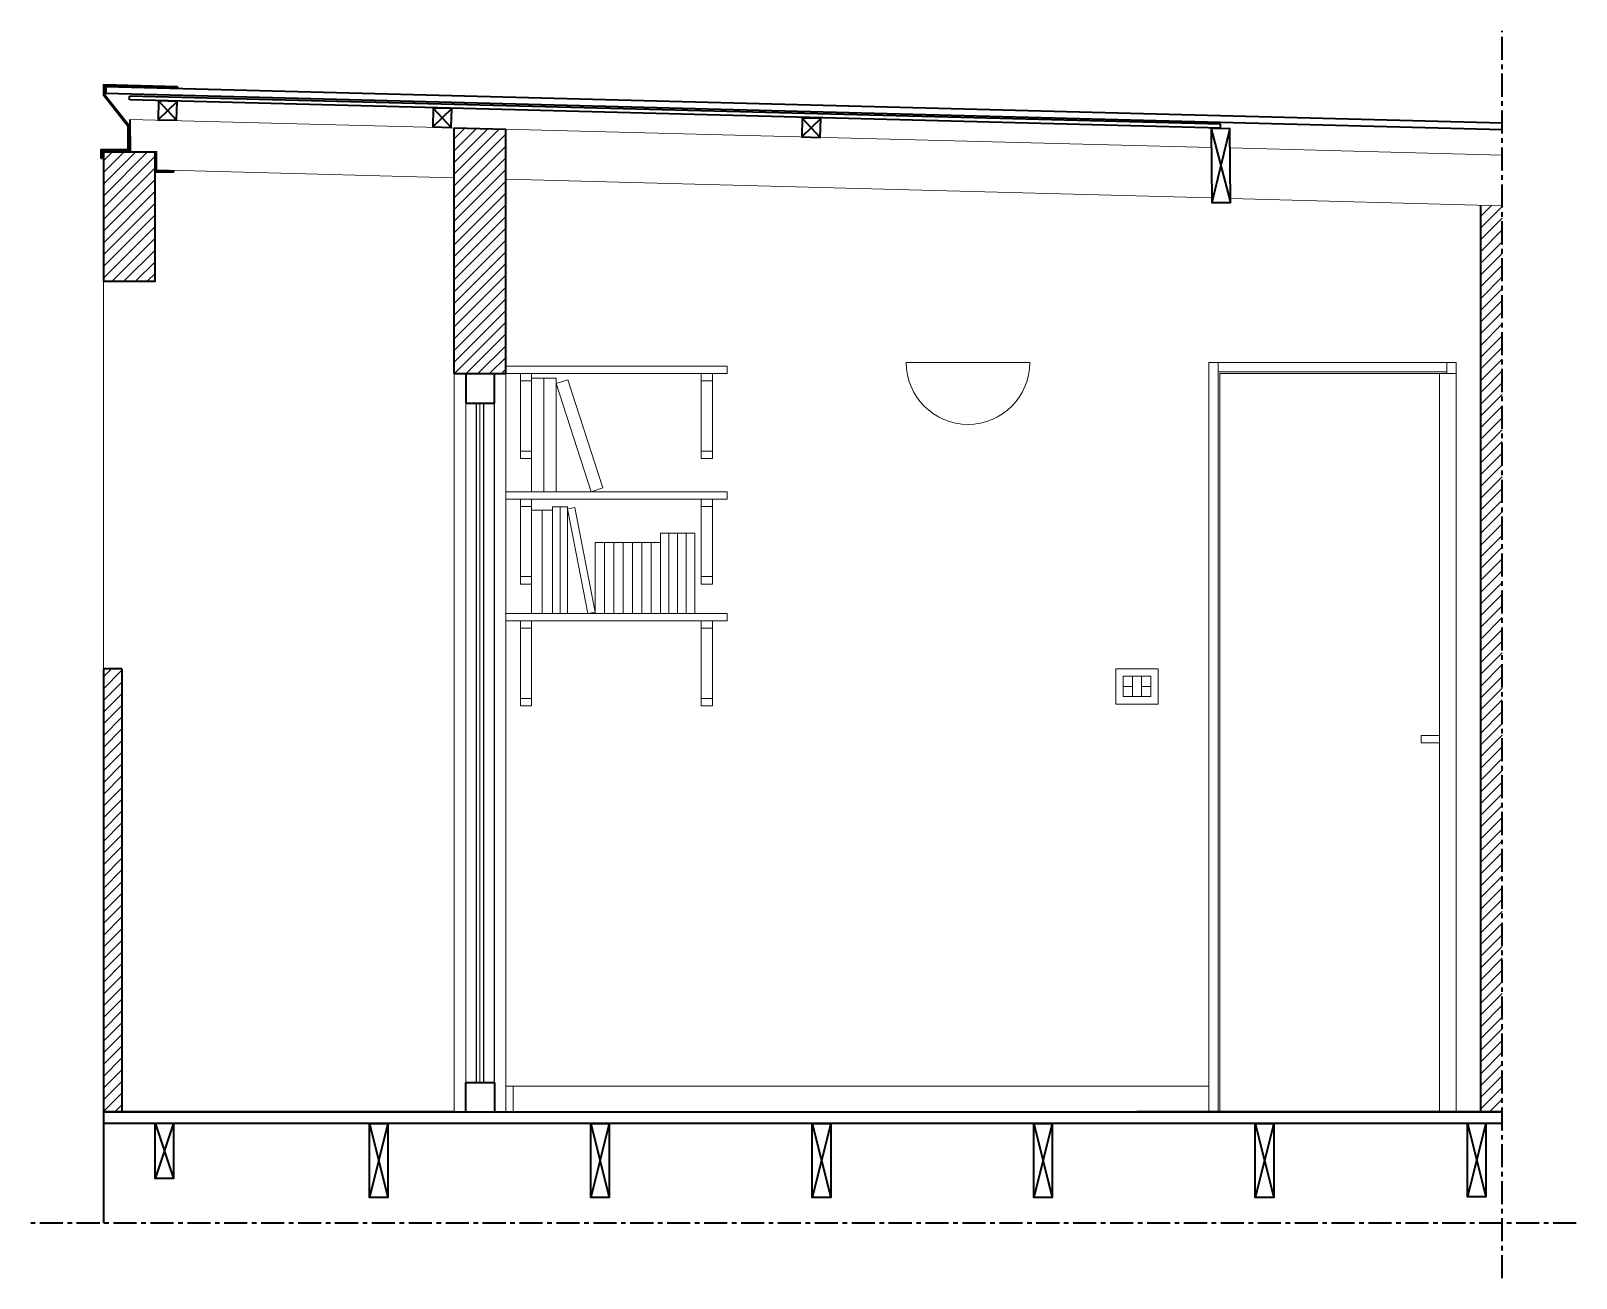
# Model space of a CAD drawing. Header units: inches. Extents: x 7381 to 10218, y 4445 to 6106.
# Drawn here: x 8258.9 to 8677.5, y 4444.8 to 4782.6 of the extents above; entities that cross this region are included whole.
import ezdxf

# ---------------------------------------------------------------- set-up
doc = ezdxf.new("R2010")
doc.units = ezdxf.units.IN
doc.header["$MEASUREMENT"] = 0
doc.linetypes.add('CENTER', pattern=[2, 1.25, -0.25, 0.25, -0.25])
for name, color, linetype, lineweight in [('A-ELEV-MBE1', 7, 'Continuous', 35), ('A-ELEV-PATT', 8, 'Continuous', 18), ('A-FURN', 8, 'Continuous', 18), ('A-GLAZ-FULL', 4, 'Continuous', 25), ('A-SECT-MCUT', 7, 'Continuous', 35), ('A-SECT-PATT', 8, 'Continuous', 18)]:
    doc.layers.add(name, color=color, linetype=linetype, lineweight=lineweight)
pattern_1 = [(45, (0, -15), (-1.59099026, 1.59099026), [])]

msp = doc.modelspace()

# ---------------------------------------------------------------- hatches: boundary and pattern name
at = {"layer": 'A-ELEV-PATT'}
h = msp.add_hatch(dxfattribs=at)
h.set_pattern_fill('ANSI31', color=256, scale=18)
h.set_pattern_definition([(45, (-373.1241, -394.2995), (-1.59099026, 1.59099026), [])])
h.paths.add_polyline_path([(8283.5, 4609.77), (8278.5, 4609.77), (8278.5, 4489.77), (8283.5, 4489.77)])
at = {"layer": 'A-SECT-PATT'}
h = msp.add_hatch(dxfattribs=at)
h.set_pattern_fill('ANSI31', color=256, scale=18)
h.set_pattern_definition(pattern_1)
h.paths.add_polyline_path([(8387.5, 4755.97), (8373.5, 4756.34), (8373.5, 4689.77), (8387.5, 4689.77)])
h = msp.add_hatch(dxfattribs=at)
h.set_pattern_fill('ANSI31', color=256, scale=18)
h.set_pattern_definition(pattern_1)
h.paths.add_polyline_path([(8292.5, 4749.77), (8278.5, 4749.77), (8278.5, 4714.77), (8292.5, 4714.77)])
h = msp.add_hatch(dxfattribs=at)
h.set_pattern_fill('ANSI31', color=256, scale=18)
h.set_pattern_definition(pattern_1)
h.paths.add_polyline_path([(8651.62, 4489.77), (8657.5, 4489.77), (8657.5, 4735.32), (8651.62, 4735.41)])

# ---------------------------------------------------------------- linework, layer by layer
at = {"layer": 'A-ELEV-MBE1'}
for p, q in [((8279.19, 4767.4), (8279.14, 4765.6)), ((8279.19, 4767.4), (8279.14, 4765.6)), ((8657.5, 4755.77), (8279.14, 4765.6)), ((8657.5, 4755.77), (8279.14, 4765.6)), ((8657.5, 4757.57), (8279.19, 4767.4)), ((8657.5, 4757.57), (8279.19, 4767.4)), ((8298.6, 4767.45), (8298.59, 4767.15)), ((8298.6, 4767.45), (8298.59, 4767.15)), ((8373.5, 4756.34), (8387.5, 4755.97)), ((8277.83, 4748.12), (8278.13, 4748.12)), ((8277.83, 4748.12), (8278.13, 4748.12)), ((8292.5, 4749.42), (8292.8, 4749.42)), ((8292.5, 4749.42), (8292.8, 4749.42)), ((8297.5, 4744.72), (8297.5, 4744.42)), ((8297.5, 4744.72), (8297.5, 4744.42)), ((8651.62, 4735.41), (8651.62, 4489.77)), ((8278.5, 4714.77), (8292.5, 4714.77)), ((8278.5, 4714.77), (8292.5, 4714.77)), ((8373.5, 4689.77), (8387.5, 4689.77)), ((8376.67, 4689.76), (8376.67, 4681.76)), ((8384.46, 4681.76), (8384.46, 4689.76)), ((8376.67, 4681.76), (8384.46, 4681.76)), ((8283.5, 4609.77), (8283.5, 4489.77)), ((8376.66, 4489.77), (8376.66, 4497.77)), ((8376.66, 4497.77), (8384.46, 4497.77)), ((8384.46, 4497.77), (8384.46, 4489.77)), ((8278.5, 4489.77), (8618.5, 4489.77)), ((8278.5, 4489.77), (8278.5, 4459.64)), ((8657.5, 4489.77), (8558.53, 4489.77)), ((8278.5, 4486.77), (8657.5, 4486.77))]:
    msp.add_line(p, q, dxfattribs=at)
for points in [[(8298.6, 4767.45), (8278.5, 4768.01), (8278.5, 4765.29), (8285.17, 4756.84), (8285.17, 4750.42), (8277.83, 4750.42), (8277.83, 4748.12)], [(8298.6, 4767.45), (8278.5, 4768.01), (8278.5, 4765.29), (8285.17, 4756.84), (8285.17, 4750.42), (8277.83, 4750.42), (8277.83, 4748.12)], [(8298.59, 4767.15), (8278.8, 4767.7), (8278.8, 4765.39), (8285.47, 4756.95), (8285.47, 4750.12), (8278.13, 4750.12), (8278.13, 4748.12)], [(8298.59, 4767.15), (8278.8, 4767.7), (8278.8, 4765.39), (8285.47, 4756.95), (8285.47, 4750.12), (8278.13, 4750.12), (8278.13, 4748.12)], [(8285.65, 4758.61), (8285.73, 4749.94)], [(8292.5, 4749.42), (8292.5, 4744.42), (8297.5, 4744.42), (8297.5, 4744.42)], [(8292.5, 4749.42), (8292.5, 4744.42), (8297.5, 4744.42), (8297.5, 4744.42)], [(8292.8, 4749.42), (8292.8, 4744.72), (8297.5, 4744.72)], [(8292.8, 4749.42), (8292.8, 4744.72), (8297.5, 4744.72)]]:
    msp.add_lwpolyline(points, dxfattribs=at)
at = {"layer": 'A-ELEV-PATT'}
for p, q in [((8578.71, 4751.02), (8285.65, 4758.61)), ((8285.73, 4749.94), (8293.02, 4749.94)), ((8285.73, 4749.94), (8293.02, 4749.94)), ((8293.02, 4749.94), (8292.99, 4744.95)), ((8293.02, 4749.94), (8292.99, 4744.95)), ((8657.5, 4748.97), (8583.71, 4750.89)), ((8373.5, 4742.8), (8292.99, 4744.95)), ((8578.83, 4737.35), (8387.5, 4742.43)), ((8657.5, 4735.25), (8583.83, 4737.21)), ((8278.5, 4714.77), (8278.5, 4609.77)), ((8373.5, 4689.77), (8373.5, 4489.77)), ((8387.5, 4689.77), (8387.5, 4489.77)), ((8389.5, 4496.77), (8389.5, 4489.77))]:
    msp.add_line(p, q, dxfattribs=at)
msp.add_lwpolyline([(8285.65, 4758.61), (8285.73, 4749.94)], dxfattribs=at)
at = {"layer": 'A-FURN'}
for p, q in [((8387.5, 4691.77), (8447.5, 4691.77)), ((8447.5, 4689.77), (8387.5, 4689.77)), ((8447.5, 4691.77), (8447.5, 4689.77)), ((8578, 4692.77), (8578, 4489.77)), ((8645, 4692.77), (8578, 4692.77)), ((8580.5, 4692.77), (8580.5, 4489.77)), ((8642.5, 4690.27), (8580.5, 4690.27)), ((8640.5, 4689.77), (8581, 4689.77)), ((8581, 4689.77), (8581, 4489.77)), ((8645, 4689.77), (8640.5, 4689.77)), ((8640.5, 4689.77), (8640.5, 4489.77)), ((8642.5, 4692.77), (8642.5, 4689.77)), ((8645, 4489.77), (8645, 4692.77)), ((8387.5, 4657.77), (8447.5, 4657.77)), ((8447.5, 4655.77), (8387.5, 4655.77)), ((8447.5, 4657.77), (8447.5, 4655.77)), ((8387.5, 4624.77), (8447.5, 4624.77)), ((8447.5, 4622.77), (8387.5, 4622.77)), ((8447.5, 4624.77), (8447.5, 4622.77)), ((8635.5, 4589.77), (8635.5, 4591.77)), ((8635.5, 4591.77), (8640.5, 4591.77)), ((8640.5, 4589.77), (8635.5, 4589.77)), ((8387.5, 4496.77), (8578, 4496.77))]:
    msp.add_line(p, q, dxfattribs=at)
for points in [[(8394.5, 4657.77), (8397.83, 4657.77), (8397.83, 4688.55), (8394.5, 4688.55)], [(8394.5, 4624.77), (8397.35, 4624.77), (8397.35, 4652.73), (8394.5, 4652.73)]]:
    msp.add_lwpolyline(points, dxfattribs=at)
for points in [[(8401.16, 4688.55), (8397.83, 4688.55), (8397.83, 4657.77), (8401.16, 4657.77)], [(8404.33, 4688.07), (8401.16, 4687.04), (8410.67, 4657.78), (8413.84, 4658.81)], [(8397.35, 4624.77), (8400.2, 4624.77), (8400.2, 4652.73), (8397.35, 4652.73)], [(8400.2, 4624.77), (8402.22, 4624.77), (8402.22, 4653.66), (8400.2, 4653.66)], [(8402.22, 4624.77), (8404.23, 4624.77), (8404.23, 4653.66), (8402.22, 4653.66)], [(8409.75, 4624.77), (8411.73, 4625.15), (8406.21, 4653.51), (8404.23, 4653.13)], [(8411.73, 4624.77), (8414.26, 4624.77), (8414.26, 4644), (8411.73, 4644)], [(8414.26, 4624.77), (8416.78, 4624.77), (8416.78, 4644), (8414.26, 4644)], [(8416.78, 4624.77), (8419.31, 4624.77), (8419.31, 4644), (8416.78, 4644)], [(8419.31, 4624.77), (8421.84, 4624.77), (8421.84, 4644), (8419.31, 4644)], [(8421.84, 4624.77), (8424.36, 4624.77), (8424.36, 4644), (8421.84, 4644)], [(8424.36, 4624.77), (8426.89, 4624.77), (8426.89, 4644), (8424.36, 4644)], [(8426.89, 4624.77), (8429.42, 4624.77), (8429.42, 4644), (8426.89, 4644)], [(8431.74, 4624.77), (8429.42, 4624.77), (8429.42, 4646.58), (8431.74, 4646.58)], [(8434.07, 4624.77), (8431.74, 4624.77), (8431.74, 4646.58), (8434.07, 4646.58)], [(8436.4, 4624.77), (8434.07, 4624.77), (8434.07, 4646.58), (8436.4, 4646.58)], [(8438.72, 4624.77), (8436.4, 4624.77), (8436.4, 4646.58), (8438.72, 4646.58)]]:
    msp.add_lwpolyline(points, close=True, dxfattribs=at)
at = {"layer": 'A-GLAZ-FULL', "linetype": 'ByBlock', "lineweight": 18, "ltscale": 0.25}
for p, q in [((8376.66, 4497.77), (8376.67, 4689.77)), ((8380.5, 4689.76), (8380.5, 4689.77)), ((8383.64, 4689.76), (8383.64, 4689.77)), ((8380.49, 4497.77), (8380.5, 4681.76))]:
    msp.add_line(p, q, dxfattribs=at)
at = {"layer": 'A-GLAZ-FULL'}
for p, q in [((8379.5, 4681.76), (8379.5, 4497.77)), ((8381.56, 4497.77), (8381.56, 4681.76))]:
    msp.add_line(p, q, dxfattribs=at)
at = {"layer": 'A-GLAZ-FULL', "lineweight": 25, "ltscale": 0.25}
msp.add_line((8384.46, 4497.77), (8384.46, 4681.76), dxfattribs=at)
at = {"layer": 'A-SECT-MCUT', "linetype": 'CENTER', "ltscale": 5}
for p, q in [((8657.5, 4444.77), (8657.5, 4782.59)), ((8677.5, 4459.64), (8258.86, 4459.64))]:
    msp.add_line(p, q, dxfattribs=at)
at = {"layer": 'A-SECT-MCUT'}
for p, q in [((8581.15, 4757.29), (8285.58, 4764.95)), ((8581.15, 4757.29), (8285.58, 4764.95)), ((8285.59, 4763.95), (8285.59, 4764.95)), ((8285.59, 4763.95), (8285.59, 4764.95)), ((8581.16, 4756.29), (8285.63, 4763.95)), ((8581.16, 4756.29), (8285.63, 4763.95)), ((8298.45, 4763.5), (8293.32, 4758.54)), ((8298.45, 4763.5), (8293.32, 4758.54)), ((8293.45, 4763.63), (8298.32, 4758.41)), ((8293.45, 4763.63), (8298.32, 4758.41)), ((8372.88, 4761.56), (8367.75, 4756.6)), ((8372.88, 4761.56), (8367.75, 4756.6)), ((8367.89, 4761.69), (8372.75, 4756.47)), ((8367.89, 4761.69), (8372.75, 4756.47)), ((8373.5, 4689.77), (8373.5, 4756.34)), ((8387.5, 4689.76), (8387.5, 4755.97)), ((8472.85, 4758.85), (8467.72, 4753.89)), ((8472.85, 4758.85), (8467.72, 4753.89)), ((8467.85, 4758.98), (8472.72, 4753.76)), ((8467.85, 4758.98), (8472.72, 4753.76)), ((8578.66, 4756.09), (8583.84, 4736.14)), ((8578.66, 4756.09), (8583.84, 4736.14)), ((8583.66, 4756.14), (8578.84, 4736.1)), ((8583.66, 4756.14), (8578.84, 4736.1)), ((8581.16, 4756.29), (8581.15, 4757.29)), ((8581.16, 4756.29), (8581.15, 4757.29)), ((8581.4, 4756.12), (8581.4, 4756.12)), ((8581.4, 4756.12), (8581.4, 4756.12)), ((8283.5, 4609.77), (8278.5, 4609.77)), ((8278.5, 4609.77), (8278.5, 4489.77)), ((8373.5, 4489.77), (8278.5, 4489.77)), ((8373.5, 4489.77), (8657.5, 4489.77)), ((8297.5, 4486.77), (8292.5, 4471.77)), ((8292.5, 4486.77), (8297.5, 4471.77)), ((8297.5, 4486.77), (8292.5, 4471.77)), ((8292.5, 4486.77), (8297.5, 4471.77)), ((8355.57, 4486.64), (8350.57, 4466.64)), ((8350.57, 4486.64), (8355.57, 4466.64)), ((8355.57, 4486.64), (8350.57, 4466.64)), ((8350.57, 4486.64), (8355.57, 4466.64)), ((8415.57, 4486.64), (8410.57, 4466.64)), ((8410.57, 4486.64), (8415.57, 4466.64)), ((8415.57, 4486.64), (8410.57, 4466.64)), ((8410.57, 4486.64), (8415.57, 4466.64)), ((8475.57, 4486.64), (8470.57, 4466.64)), ((8470.57, 4486.64), (8475.57, 4466.64)), ((8475.57, 4486.64), (8470.57, 4466.64)), ((8470.57, 4486.64), (8475.57, 4466.64)), ((8535.57, 4486.64), (8530.57, 4466.64)), ((8530.57, 4486.64), (8535.57, 4466.64)), ((8535.57, 4486.64), (8530.57, 4466.64)), ((8530.57, 4486.64), (8535.57, 4466.64)), ((8595.57, 4486.64), (8590.57, 4466.64)), ((8590.57, 4486.64), (8595.57, 4466.64)), ((8595.57, 4486.64), (8590.57, 4466.64)), ((8590.57, 4486.64), (8595.57, 4466.64)), ((8653.03, 4486.77), (8648.03, 4466.77)), ((8648.03, 4486.77), (8653.03, 4466.77)), ((8653.03, 4486.77), (8648.03, 4466.77)), ((8648.03, 4486.77), (8653.03, 4466.77))]:
    msp.add_line(p, q, dxfattribs=at)
for points in [[(8298.45, 4763.5), (8293.45, 4763.63), (8293.32, 4758.54), (8298.32, 4758.41)], [(8298.45, 4763.5), (8293.45, 4763.63), (8293.32, 4758.54), (8298.32, 4758.41)], [(8372.88, 4761.56), (8367.89, 4761.69), (8367.75, 4756.6), (8372.75, 4756.47)], [(8372.88, 4761.56), (8367.89, 4761.69), (8367.75, 4756.6), (8372.75, 4756.47)], [(8472.85, 4758.85), (8467.85, 4758.98), (8467.72, 4753.89), (8472.72, 4753.76)], [(8472.85, 4758.85), (8467.85, 4758.98), (8467.72, 4753.89), (8472.72, 4753.76)], [(8583.66, 4756.14), (8578.66, 4756.09), (8578.84, 4736.1), (8583.84, 4736.14)], [(8583.66, 4756.14), (8578.66, 4756.09), (8578.84, 4736.1), (8583.84, 4736.14)], [(8292.5, 4749.77), (8278.5, 4749.77), (8278.5, 4714.77), (8292.5, 4714.77)], [(8292.5, 4749.77), (8278.5, 4749.77), (8278.5, 4714.77), (8292.5, 4714.77)], [(8292.5, 4486.77), (8297.5, 4486.77), (8297.5, 4471.77), (8292.5, 4471.77)], [(8292.5, 4486.77), (8297.5, 4486.77), (8297.5, 4471.77), (8292.5, 4471.77)], [(8350.57, 4486.64), (8355.57, 4486.64), (8355.57, 4466.64), (8350.57, 4466.64)], [(8350.57, 4486.64), (8355.57, 4486.64), (8355.57, 4466.64), (8350.57, 4466.64)], [(8410.57, 4486.64), (8415.57, 4486.64), (8415.57, 4466.64), (8410.57, 4466.64)], [(8410.57, 4486.64), (8415.57, 4486.64), (8415.57, 4466.64), (8410.57, 4466.64)], [(8470.57, 4486.64), (8475.57, 4486.64), (8475.57, 4466.64), (8470.57, 4466.64)], [(8470.57, 4486.64), (8475.57, 4486.64), (8475.57, 4466.64), (8470.57, 4466.64)], [(8530.57, 4486.64), (8535.57, 4486.64), (8535.57, 4466.64), (8530.57, 4466.64)], [(8530.57, 4486.64), (8535.57, 4486.64), (8535.57, 4466.64), (8530.57, 4466.64)], [(8590.57, 4486.64), (8595.57, 4486.64), (8595.57, 4466.64), (8590.57, 4466.64)], [(8590.57, 4486.64), (8595.57, 4486.64), (8595.57, 4466.64), (8590.57, 4466.64)], [(8648.03, 4486.77), (8653.03, 4486.77), (8653.03, 4466.77), (8648.03, 4466.77)], [(8648.03, 4486.77), (8653.03, 4486.77), (8653.03, 4466.77), (8648.03, 4466.77)]]:
    msp.add_lwpolyline(points, close=True, dxfattribs=at)
at = {"layer": 'A-SECT-PATT'}
for p, q in [((8391.5, 4689.77), (8394.5, 4689.77)), ((8391.5, 4666.77), (8391.5, 4689.77)), ((8394.5, 4689.77), (8394.5, 4666.77)), ((8440.5, 4689.77), (8443.5, 4689.77)), ((8440.5, 4666.77), (8440.5, 4689.77)), ((8443.5, 4689.77), (8443.5, 4666.77)), ((8496, 4692.77), (8529.5, 4692.77)), ((8391.5, 4687.77), (8394.5, 4687.77)), ((8440.5, 4687.77), (8443.5, 4687.77)), ((8391.5, 4668.77), (8394.5, 4668.77)), ((8440.5, 4668.77), (8443.5, 4668.77)), ((8394.5, 4666.77), (8391.5, 4666.77)), ((8394.5, 4666.77), (8394.5, 4657.77)), ((8443.5, 4666.77), (8440.5, 4666.77)), ((8391.5, 4655.77), (8394.5, 4655.77)), ((8391.5, 4632.77), (8391.5, 4655.77)), ((8394.5, 4655.77), (8394.5, 4632.77)), ((8440.5, 4655.77), (8443.5, 4655.77)), ((8440.5, 4632.77), (8440.5, 4655.77)), ((8443.5, 4655.77), (8443.5, 4632.77)), ((8391.5, 4653.77), (8394.5, 4653.77)), ((8440.5, 4653.77), (8443.5, 4653.77)), ((8391.5, 4634.77), (8394.5, 4634.77)), ((8440.5, 4634.77), (8443.5, 4634.77)), ((8394.5, 4632.77), (8391.5, 4632.77)), ((8394.5, 4632.77), (8394.5, 4624.77)), ((8443.5, 4632.77), (8440.5, 4632.77)), ((8391.5, 4622.77), (8394.5, 4622.77)), ((8391.5, 4599.77), (8391.5, 4622.77)), ((8394.5, 4622.77), (8394.5, 4599.77)), ((8440.5, 4622.77), (8443.5, 4622.77)), ((8440.5, 4599.77), (8440.5, 4622.77)), ((8443.5, 4622.77), (8443.5, 4599.77)), ((8391.5, 4620.77), (8394.5, 4620.77)), ((8440.5, 4620.77), (8443.5, 4620.77)), ((8564.28, 4609.77), (8552.78, 4609.77)), ((8552.78, 4609.77), (8552.78, 4600.27)), ((8564.28, 4600.27), (8564.28, 4609.77)), ((8562.28, 4607.77), (8554.78, 4607.77)), ((8554.78, 4602.27), (8554.78, 4607.77)), ((8554.78, 4605.02), (8557.28, 4605.02)), ((8557.28, 4602.27), (8557.28, 4607.77)), ((8559.78, 4602.27), (8559.78, 4607.77)), ((8559.78, 4605.02), (8562.28, 4605.02)), ((8562.28, 4602.27), (8562.28, 4607.77)), ((8391.5, 4601.77), (8394.5, 4601.77)), ((8440.5, 4601.77), (8443.5, 4601.77)), ((8554.78, 4602.27), (8562.28, 4602.27)), ((8394.5, 4599.77), (8391.5, 4599.77)), ((8443.5, 4599.77), (8440.5, 4599.77)), ((8552.78, 4600.27), (8564.28, 4600.27))]:
    msp.add_line(p, q, dxfattribs=at)
msp.add_arc((8512.75, 4692.77), 16.75, 180, 0, dxfattribs=at)

doc.saveas('drawing.dxf')
